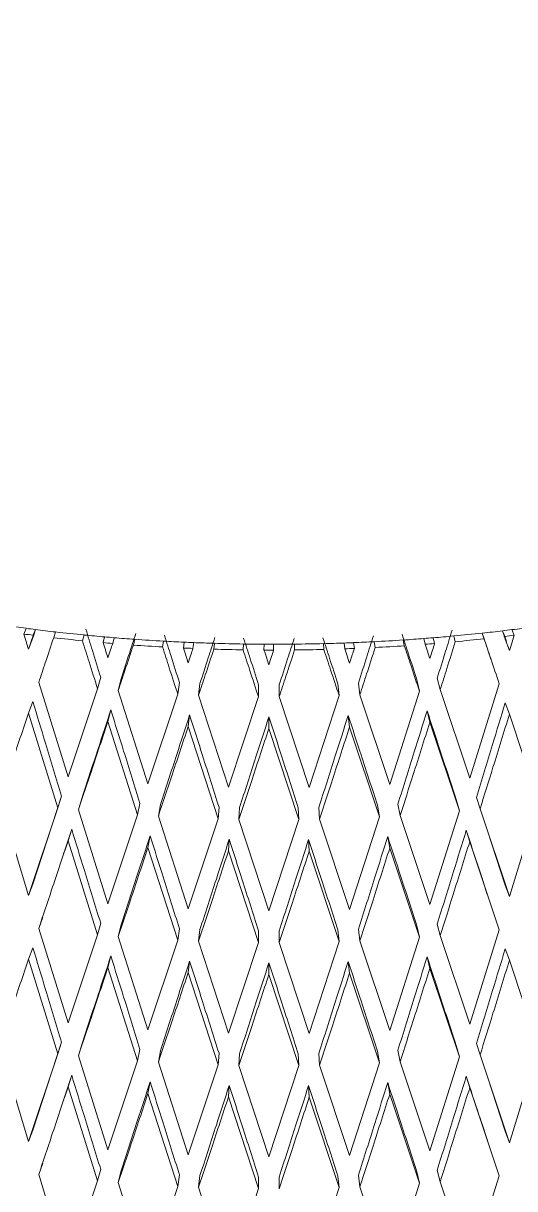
# Model space of a CAD drawing. Header units: centimetres. Extents: x -13594 to 4017, y -3206 to 1780.
# Drawn here: x 752.25 to 760.57, y -1992.37 to -1972.64 of the extents above; entities that cross this region are included whole.
import ezdxf

# ---------------------------------------------------------------- set-up
doc = ezdxf.new("R2010")
doc.units = ezdxf.units.CM

msp = doc.modelspace()

# ---------------------------------------------------------------- linework, layer by layer
at = {"color": 7, "linetype": 'Continuous', "lineweight": 0}
for p, q in [((752.294, -1982.886), (752.256, -1982.982)), ((752.415, -1983.003), (752.452, -1982.906)), ((760.362, -1982.927), (760.397, -1983.024)), ((760.556, -1983.005), (760.52, -1982.908)), ((752.409, -1983.049), (752.336, -1983.241)), ((752.795, -1982.947), (752.762, -1983.044)), ((753.25, -1983.096), (753.279, -1982.998)), ((753.625, -1983.031), (753.599, -1983.128)), ((753.761, -1983.142), (753.785, -1983.044)), ((754.133, -1983.071), (754.111, -1983.169)), ((754.605, -1983.201), (754.621, -1983.102)), ((754.971, -1983.12), (754.957, -1983.219)), ((755.12, -1983.226), (755.132, -1983.127)), ((757.852, -1983.226), (757.84, -1983.128)), ((758.189, -1983.112), (758.204, -1983.21)), ((758.698, -1983.181), (758.679, -1983.083)), ((759.027, -1983.058), (759.049, -1983.156)), ((759.211, -1983.143), (759.187, -1983.046)), ((759.534, -1983.015), (759.561, -1983.113)), ((760.068, -1983.118), (760.018, -1982.966)), ((760.049, -1983.063), (760.018, -1982.967)), ((760.164, -1983.407), (760.067, -1983.116)), ((760.406, -1983.07), (760.477, -1983.263)), ((755.482, -1983.14), (755.473, -1983.238)), ((755.969, -1983.25), (755.973, -1983.151)), ((756.324, -1983.155), (756.322, -1983.254)), ((756.486, -1983.254), (756.486, -1983.155)), ((756.836, -1983.154), (756.84, -1983.252)), ((757.335, -1983.243), (757.328, -1983.145)), ((757.678, -1983.134), (757.689, -1983.233)), ((753.505, -1983.908), (753.558, -1983.713)), ((752.509, -1983.802), (753.006, -1985.402)), ((753.006, -1985.402), (753.505, -1983.908)), ((753.855, -1983.937), (753.902, -1983.742)), ((754.862, -1984.002), (754.891, -1983.805)), ((755.215, -1984.017), (755.238, -1983.821)), ((756.227, -1984.041), (756.232, -1983.844)), ((756.581, -1984.042), (756.579, -1983.844)), ((757.594, -1984.024), (757.574, -1983.827)), ((757.947, -1984.01), (757.921, -1983.814)), ((758.955, -1983.951), (758.911, -1983.755)), ((759.305, -1983.923), (759.255, -1983.728)), ((759.805, -1985.421), (760.303, -1983.823)), ((753.855, -1983.937), (754.358, -1985.517)), ((754.358, -1985.517), (754.862, -1984.002)), ((755.215, -1984.017), (755.721, -1985.577)), ((755.721, -1985.577), (756.227, -1984.041)), ((756.581, -1984.042), (757.088, -1985.581)), ((757.088, -1985.581), (757.594, -1984.024)), ((757.947, -1984.01), (758.451, -1985.528)), ((758.451, -1985.528), (758.955, -1983.951)), ((759.305, -1983.923), (759.805, -1985.421)), ((752.409, -1984.127), (752.336, -1984.32)), ((753.73, -1984.267), (753.68, -1984.462)), ((759.083, -1984.281), (759.13, -1984.477)), ((760.406, -1984.148), (760.477, -1984.341)), ((752.832, -1985.923), (752.336, -1984.32)), ((754.182, -1986.045), (753.68, -1984.462)), ((755.064, -1984.353), (755.038, -1984.549)), ((756.406, -1984.384), (756.404, -1984.581)), ((757.748, -1984.36), (757.77, -1984.557)), ((759.631, -1985.977), (759.13, -1984.477)), ((760.971, -1985.821), (760.477, -1984.341)), ((755.544, -1986.111), (755.038, -1984.549)), ((756.911, -1986.122), (756.404, -1984.581)), ((758.275, -1986.077), (757.77, -1984.557)), ((751.842, -1985.797), (752.336, -1987.407)), ((752.897, -1985.729), (752.409, -1987.215)), ((752.832, -1985.923), (752.897, -1985.729)), ((753.18, -1985.96), (753.238, -1985.765)), ((754.182, -1986.045), (754.223, -1985.849)), ((754.534, -1986.067), (754.568, -1985.871)), ((758.275, -1986.077), (758.244, -1985.881)), ((758.627, -1986.057), (758.589, -1985.861)), ((759.631, -1985.977), (759.575, -1985.782)), ((759.979, -1985.942), (759.918, -1985.748)), ((760.477, -1987.429), (760.971, -1985.821)), ((752.336, -1987.407), (752.832, -1985.923)), ((753.18, -1985.96), (753.68, -1987.55)), ((753.68, -1987.55), (754.182, -1986.045)), ((754.534, -1986.067), (755.038, -1987.637)), ((755.544, -1986.111), (755.561, -1985.914)), ((755.898, -1986.12), (755.908, -1985.922)), ((756.911, -1986.122), (756.903, -1985.925)), ((757.264, -1986.116), (757.251, -1985.919)), ((757.77, -1987.644), (758.275, -1986.077)), ((758.627, -1986.057), (759.13, -1987.564)), ((759.13, -1987.564), (759.631, -1985.977)), ((759.979, -1985.942), (760.477, -1987.429)), ((752.901, -1986.795), (753.067, -1986.287)), ((753.067, -1986.287), (753.006, -1986.481)), ((755.038, -1987.637), (755.544, -1986.111)), ((755.898, -1986.12), (756.404, -1987.669)), ((756.404, -1987.669), (756.911, -1986.122)), ((757.264, -1986.116), (757.77, -1987.644)), ((760.183, -1986.55), (760.093, -1986.281)), ((753.505, -1988.074), (753.006, -1986.481)), ((754.396, -1986.4), (754.358, -1986.596)), ((755.734, -1986.458), (755.721, -1986.655)), ((757.077, -1986.462), (757.088, -1986.659)), ((758.417, -1986.41), (758.451, -1986.607)), ((759.747, -1986.305), (759.805, -1986.499)), ((760.104, -1986.314), (760.406, -1987.236)), ((754.862, -1988.168), (754.358, -1986.596)), ((756.227, -1988.207), (755.721, -1986.655)), ((757.594, -1988.19), (757.088, -1986.659)), ((758.955, -1988.117), (758.451, -1986.607)), ((760.303, -1987.989), (759.805, -1986.499)), ((752.409, -1987.215), (752.336, -1987.407)), ((760.103, -1987.39), (760.008, -1987.1)), ((760.406, -1987.236), (760.477, -1987.429)), ((752.509, -1987.968), (752.579, -1987.775)), ((752.509, -1987.968), (753.006, -1989.568)), ((753.505, -1988.074), (753.558, -1987.879)), ((753.855, -1988.103), (753.902, -1987.908)), ((754.862, -1988.168), (754.891, -1987.971)), ((755.215, -1988.183), (755.237, -1987.987)), ((756.227, -1988.207), (756.232, -1988.01)), ((756.581, -1988.208), (756.579, -1988.011)), ((757.594, -1988.19), (757.574, -1987.993)), ((757.947, -1988.176), (757.921, -1987.98)), ((758.955, -1988.117), (758.911, -1987.921)), ((759.305, -1988.089), (759.255, -1987.894)), ((759.805, -1989.587), (760.303, -1987.989)), ((753.006, -1989.568), (753.505, -1988.074)), ((753.855, -1988.103), (754.358, -1989.683)), ((754.358, -1989.683), (754.862, -1988.168)), ((755.215, -1988.183), (755.721, -1989.743)), ((755.721, -1989.743), (756.227, -1988.207)), ((756.581, -1988.208), (757.088, -1989.747)), ((757.088, -1989.747), (757.594, -1988.19)), ((757.947, -1988.176), (758.451, -1989.694)), ((758.451, -1989.694), (758.955, -1988.117)), ((759.305, -1988.089), (759.805, -1989.587)), ((752.409, -1988.293), (752.336, -1988.485)), ((753.73, -1988.433), (753.68, -1988.628)), ((759.083, -1988.447), (759.13, -1988.643)), ((760.406, -1988.314), (760.477, -1988.507)), ((752.832, -1990.089), (752.336, -1988.485)), ((754.182, -1990.211), (753.68, -1988.628)), ((755.064, -1988.519), (755.038, -1988.715)), ((756.406, -1988.55), (756.404, -1988.747)), ((757.748, -1988.526), (757.77, -1988.723)), ((759.631, -1990.143), (759.13, -1988.643)), ((760.971, -1989.987), (760.477, -1988.507)), ((755.544, -1990.277), (755.038, -1988.715)), ((756.911, -1990.288), (756.404, -1988.747)), ((758.275, -1990.243), (757.77, -1988.723)), ((751.842, -1989.963), (752.336, -1991.573)), ((752.897, -1989.895), (752.409, -1991.381)), ((752.832, -1990.089), (752.897, -1989.895)), ((753.18, -1990.126), (753.238, -1989.931)), ((754.182, -1990.211), (754.223, -1990.015)), ((758.627, -1990.223), (758.589, -1990.027)), ((759.631, -1990.143), (759.575, -1989.948)), ((759.979, -1990.108), (759.918, -1989.914)), ((760.477, -1991.595), (760.971, -1989.987)), ((752.336, -1991.573), (752.832, -1990.089)), ((753.18, -1990.126), (753.68, -1991.716)), ((753.68, -1991.716), (754.182, -1990.211)), ((754.534, -1990.233), (754.568, -1990.037)), ((754.534, -1990.233), (755.038, -1991.803)), ((755.544, -1990.277), (755.561, -1990.08)), ((755.898, -1990.286), (755.908, -1990.088)), ((756.911, -1990.288), (756.903, -1990.091)), ((757.264, -1990.282), (757.251, -1990.085)), ((758.275, -1990.243), (758.244, -1990.047)), ((758.627, -1990.223), (759.13, -1991.73)), ((759.13, -1991.73), (759.631, -1990.143)), ((759.979, -1990.108), (760.477, -1991.595)), ((755.038, -1991.803), (755.544, -1990.277)), ((755.898, -1990.286), (756.404, -1991.835)), ((756.404, -1991.835), (756.911, -1990.288)), ((757.264, -1990.282), (757.77, -1991.81)), ((757.77, -1991.81), (758.275, -1990.243)), ((752.901, -1990.961), (753.067, -1990.453)), ((753.067, -1990.453), (753.006, -1990.647)), ((754.396, -1990.566), (754.358, -1990.762)), ((755.734, -1990.624), (755.721, -1990.821)), ((757.077, -1990.628), (757.088, -1990.825)), ((758.417, -1990.576), (758.451, -1990.773)), ((759.747, -1990.471), (759.805, -1990.665)), ((760.183, -1990.718), (760.093, -1990.448)), ((760.104, -1990.481), (760.406, -1991.402)), ((753.505, -1992.24), (753.006, -1990.647)), ((754.862, -1992.334), (754.358, -1990.762)), ((756.227, -1992.373), (755.721, -1990.821)), ((757.594, -1992.356), (757.088, -1990.825)), ((758.955, -1992.283), (758.451, -1990.773)), ((760.303, -1992.155), (759.805, -1990.665)), ((752.409, -1991.381), (752.336, -1991.573)), ((760.104, -1991.558), (760.008, -1991.267)), ((760.406, -1991.402), (760.477, -1991.595)), ((752.509, -1992.134), (752.579, -1991.941)), ((752.509, -1992.134), (753.006, -1993.734)), ((753.505, -1992.24), (753.558, -1992.045)), ((753.855, -1992.269), (753.902, -1992.074)), ((754.862, -1992.334), (754.891, -1992.137)), ((755.215, -1992.349), (755.237, -1992.153)), ((756.227, -1992.373), (756.232, -1992.176)), ((756.581, -1992.374), (756.579, -1992.176)), ((757.594, -1992.356), (757.574, -1992.159)), ((757.947, -1992.342), (757.921, -1992.146)), ((758.955, -1992.283), (758.911, -1992.087)), ((759.305, -1992.255), (759.255, -1992.06)), ((759.805, -1993.753), (760.303, -1992.155)), ((753.006, -1993.734), (753.505, -1992.24)), ((753.855, -1992.269), (754.358, -1993.849)), ((754.358, -1993.849), (754.862, -1992.334)), ((755.215, -1992.349), (755.721, -1993.909)), ((755.721, -1993.909), (756.227, -1992.373)), ((757.088, -1993.913), (757.594, -1992.356)), ((757.947, -1992.342), (758.451, -1993.86)), ((758.451, -1993.86), (758.955, -1992.283)), ((759.305, -1992.255), (759.805, -1993.753))]:
    msp.add_line(p, q, dxfattribs=at)
for centre, radius, start, end in [((756.342, -1951.709), 31.438, 261.9735, 262.6014), ((756.367, -1951.522), 31.628, 262.601, 262.8895), ((756.388, -1951.345), 31.806, 262.8898, 263.5129), ((756.586, -1951.228), 31.924, 276.172, 276.7935), ((756.606, -1951.397), 31.753, 276.7938, 277.0816), ((756.629, -1951.578), 31.571, 277.0812, 277.7074), ((756.365, -1951.338), 31.91, 262.601, 262.8895), ((756.418, -1950.888), 32.363, 263.5132, 264.3821), ((756.419, -1951.076), 32.076, 263.5132, 264.3821), ((756.443, -1950.835), 32.319, 264.3817, 264.9982), ((756.454, -1950.511), 32.742, 264.9979, 265.2815), ((756.454, -1950.702), 32.452, 264.9979, 265.2815), ((756.464, -1950.582), 32.573, 265.2817, 265.895), ((756.477, -1950.407), 32.748, 265.8952, 266.7521), ((756.485, -1950.263), 32.892, 266.7519, 267.3611), ((756.488, -1950.19), 32.965, 267.361, 267.6417), ((756.491, -1950.13), 33.025, 267.6418, 268.2494), ((756.498, -1950.147), 33.009, 272.0498, 272.3302), ((756.5, -1950.211), 32.944, 272.3301, 272.9387), ((756.507, -1950.343), 32.812, 272.9385, 273.7943), ((756.518, -1950.504), 32.651, 273.7945, 274.4067), ((756.526, -1950.617), 32.537, 274.4069, 274.69), ((756.537, -1950.742), 32.412, 274.6898, 275.3051), ((756.558, -1950.971), 32.182, 275.3047, 276.1717), ((756.559, -1950.782), 32.469, 275.3047, 276.1717), ((756.607, -1951.212), 32.036, 276.7938, 277.0816), ((756.477, -1950.214), 33.04, 265.8952, 266.7521), ((756.488, -1949.995), 33.259, 267.361, 267.6417), ((756.493, -1949.859), 33.395, 268.2494, 269.1003), ((756.493, -1950.056), 33.099, 268.2494, 269.1003), ((756.494, -1950.013), 33.142, 269.1002, 269.7064), ((756.494, -1949.805), 33.449, 269.7064, 269.986), ((756.494, -1950.003), 33.153, 269.7064, 269.986), ((756.494, -1950.005), 33.15, 269.986, 270.5921), ((756.494, -1950.034), 33.121, 270.592, 271.4425), ((756.494, -1949.837), 33.417, 270.592, 271.4425), ((756.496, -1950.095), 33.061, 271.4425, 272.0497), ((756.498, -1949.951), 33.303, 272.0498, 272.3302), ((756.507, -1950.149), 33.105, 272.9385, 273.7943), ((756.527, -1950.425), 32.828, 274.4069, 274.69)]:
    msp.add_arc(centre, radius, start, end, dxfattribs=at)
for points, knots in [([(439.352, -2215.508), (442.193, -2214.683), (448.094, -2212.969), (457.133, -2209.887), (466.439, -2206.38), (475.79, -2202.486), (485.172, -2198.221), (494.577, -2193.586), (503.994, -2188.587), (513.413, -2183.23), (522.824, -2177.521), (532.217, -2171.466), (541.582, -2165.073), (550.909, -2158.347), (560.189, -2151.297), (569.412, -2143.93), (578.569, -2136.255), (587.648, -2128.278), (596.643, -2120.01), (605.542, -2111.459), (614.336, -2102.633), (623.017, -2093.544), (631.575, -2084.199), (640.002, -2074.61), (648.288, -2064.786), (656.425, -2054.738), (664.405, -2044.476), (672.218, -2034.012), (679.857, -2023.356), (687.314, -2012.52), (694.581, -2001.516), (701.65, -1990.354), (708.514, -1979.047), (715.165, -1967.607), (721.598, -1956.045), (727.803, -1944.375), (733.776, -1932.608), (739.51, -1920.756), (744.999, -1908.833), (750.236, -1896.851), (755.217, -1884.822), (759.935, -1872.76), (764.387, -1860.676), (768.566, -1848.584), (772.47, -1836.496), (776.092, -1824.425), (779.43, -1812.384), (782.48, -1800.385), (785.238, -1788.441), (787.702, -1776.565), (789.867, -1764.769), (791.733, -1753.065), (793.297, -1741.466), (794.556, -1729.984), (795.51, -1718.631), (796.156, -1707.42), (796.495, -1696.361), (796.524, -1685.467), (796.245, -1674.749), (795.655, -1664.219), (794.758, -1653.887), (793.55, -1643.768), (792.042, -1633.864), (790.2, -1624.215), (788.706, -1617.284), (787.734, -1613.651), (787.579, -1613.07)], [0, 0, 0, 0, 0.014701, 0.030542, 0.046388, 0.062238, 0.078091, 0.093946, 0.109801, 0.125657, 0.141512, 0.157366, 0.173219, 0.189071, 0.204921, 0.22077, 0.236616, 0.252461, 0.268304, 0.284146, 0.299986, 0.315824, 0.331661, 0.347496, 0.36333, 0.379163, 0.394996, 0.410827, 0.426657, 0.442487, 0.458316, 0.474145, 0.489974, 0.505802, 0.521631, 0.537459, 0.553288, 0.569118, 0.584948, 0.600778, 0.616609, 0.632441, 0.648275, 0.664109, 0.679945, 0.695782, 0.71162, 0.72746, 0.743302, 0.759146, 0.774992, 0.79084, 0.806689, 0.822541, 0.838395, 0.85425, 0.870107, 0.885966, 0.901826, 0.917687, 0.933548, 0.949409, 0.965268, 0.981126, 0.99698, 1, 1, 1, 1]), ([(752.456, -1982.907), (752.452, -1982.919), (752.436, -1982.966), (752.421, -1983.014), (752.409, -1983.049)], [0, 0, 0, 0, 0.259525, 1, 1, 1, 1]), ([(753.558, -1983.713), (753.511, -1983.561), (753.428, -1983.291), (753.344, -1983.02), (753.307, -1982.901)], [0, 0, 0, 0, 0.56, 1, 1, 1, 1]), ([(759.255, -1983.728), (759.302, -1983.577), (759.386, -1983.307), (759.47, -1983.037), (759.506, -1982.918)], [0, 0, 0, 0, 0.56, 1, 1, 1, 1]), ([(760.359, -1982.928), (760.363, -1982.94), (760.379, -1982.988), (760.395, -1983.035), (760.406, -1983.07)], [0, 0, 0, 0, 0.260473, 1, 1, 1, 1]), ([(752.256, -1982.982), (752.271, -1983.031), (752.297, -1983.117), (752.324, -1983.203), (752.336, -1983.241)], [0, 0, 0, 0, 0.56, 1, 1, 1, 1]), ([(752.336, -1983.241), (752.351, -1983.197), (752.377, -1983.117), (752.404, -1983.038), (752.415, -1983.003)], [0, 0, 0, 0, 0.56, 1, 1, 1, 1]), ([(752.762, -1983.044), (752.715, -1983.186), (752.63, -1983.438), (752.546, -1983.691), (752.509, -1983.802)], [0, 0, 0, 0, 0.56, 1, 1, 1, 1]), ([(753.505, -1983.908), (753.457, -1983.756), (753.372, -1983.486), (753.287, -1983.215), (753.25, -1983.096)], [0, 0, 0, 0, 0.56, 1, 1, 1, 1]), ([(753.599, -1983.128), (753.614, -1983.176), (753.641, -1983.261), (753.668, -1983.346), (753.68, -1983.384)], [0, 0, 0, 0, 0.56, 1, 1, 1, 1]), ([(753.902, -1983.742), (753.949, -1983.599), (754.033, -1983.342), (754.117, -1983.086), (754.154, -1982.973)], [0, 0, 0, 0, 0.56, 1, 1, 1, 1]), ([(754.891, -1983.805), (754.844, -1983.656), (754.759, -1983.389), (754.675, -1983.122), (754.638, -1983.004)], [0, 0, 0, 0, 0.56, 1, 1, 1, 1]), ([(755.238, -1983.821), (755.285, -1983.675), (755.369, -1983.416), (755.454, -1983.156), (755.491, -1983.041)], [0, 0, 0, 0, 0.56, 1, 1, 1, 1]), ([(756.232, -1983.844), (756.185, -1983.696), (756.1, -1983.433), (756.015, -1983.169), (755.978, -1983.053)], [0, 0, 0, 0, 0.56, 1, 1, 1, 1]), ([(756.579, -1983.844), (756.627, -1983.697), (756.712, -1983.434), (756.796, -1983.171), (756.833, -1983.055)], [0, 0, 0, 0, 0.56, 1, 1, 1, 1]), ([(757.574, -1983.827), (757.527, -1983.681), (757.442, -1983.421), (757.358, -1983.161), (757.321, -1983.046)], [0, 0, 0, 0, 0.56, 1, 1, 1, 1]), ([(757.921, -1983.814), (757.968, -1983.664), (758.053, -1983.398), (758.137, -1983.131), (758.174, -1983.014)], [0, 0, 0, 0, 0.56, 1, 1, 1, 1]), ([(758.911, -1983.755), (758.864, -1983.612), (758.78, -1983.355), (758.696, -1983.098), (758.659, -1982.985)], [0, 0, 0, 0, 0.56, 1, 1, 1, 1]), ([(759.561, -1983.113), (759.513, -1983.264), (759.428, -1983.534), (759.343, -1983.804), (759.305, -1983.923)], [0, 0, 0, 0, 0.56, 1, 1, 1, 1]), ([(760.303, -1983.823), (760.256, -1983.681), (760.171, -1983.428), (760.087, -1983.175), (760.049, -1983.063)], [0, 0, 0, 0, 0.56, 1, 1, 1, 1]), ([(760.397, -1983.024), (760.412, -1983.069), (760.438, -1983.148), (760.465, -1983.228), (760.477, -1983.263)], [0, 0, 0, 0, 0.56, 1, 1, 1, 1]), ([(760.477, -1983.263), (760.491, -1983.215), (760.518, -1983.129), (760.545, -1983.043), (760.556, -1983.005)], [0, 0, 0, 0, 0.56, 1, 1, 1, 1]), ([(753.68, -1983.384), (753.695, -1983.339), (753.722, -1983.258), (753.749, -1983.177), (753.761, -1983.142)], [0, 0, 0, 0, 0.56, 1, 1, 1, 1]), ([(754.111, -1983.169), (754.064, -1983.312), (753.978, -1983.569), (753.893, -1983.825), (753.855, -1983.937)], [0, 0, 0, 0, 0.56, 1, 1, 1, 1]), ([(754.862, -1984.002), (754.814, -1983.853), (754.728, -1983.586), (754.642, -1983.318), (754.605, -1983.201)], [0, 0, 0, 0, 0.56, 1, 1, 1, 1]), ([(754.957, -1983.219), (754.972, -1983.266), (754.999, -1983.35), (755.026, -1983.434), (755.038, -1983.471)], [0, 0, 0, 0, 0.56, 1, 1, 1, 1]), ([(755.038, -1983.471), (755.054, -1983.425), (755.081, -1983.344), (755.108, -1983.262), (755.12, -1983.226)], [0, 0, 0, 0, 0.56, 1, 1, 1, 1]), ([(755.473, -1983.238), (755.425, -1983.384), (755.339, -1983.644), (755.253, -1983.903), (755.215, -1984.017)], [0, 0, 0, 0, 0.56, 1, 1, 1, 1]), ([(756.227, -1984.041), (756.179, -1983.893), (756.093, -1983.63), (756.007, -1983.366), (755.969, -1983.25)], [0, 0, 0, 0, 0.56, 1, 1, 1, 1]), ([(756.322, -1983.254), (756.338, -1983.3), (756.365, -1983.383), (756.392, -1983.466), (756.404, -1983.503)], [0, 0, 0, 0, 0.56, 1, 1, 1, 1]), ([(756.404, -1983.503), (756.419, -1983.456), (756.447, -1983.373), (756.474, -1983.291), (756.486, -1983.254)], [0, 0, 0, 0, 0.56, 1, 1, 1, 1]), ([(756.84, -1983.252), (756.791, -1983.4), (756.705, -1983.663), (756.619, -1983.926), (756.581, -1984.042)], [0, 0, 0, 0, 0.56, 1, 1, 1, 1]), ([(757.594, -1984.024), (757.545, -1983.878), (757.459, -1983.618), (757.373, -1983.358), (757.335, -1983.243)], [0, 0, 0, 0, 0.5599999, 1, 1, 1, 1]), ([(757.689, -1983.233), (757.704, -1983.279), (757.731, -1983.361), (757.758, -1983.442), (757.77, -1983.478)], [0, 0, 0, 0, 0.56, 1, 1, 1, 1]), ([(757.77, -1983.478), (757.785, -1983.431), (757.813, -1983.347), (757.84, -1983.263), (757.852, -1983.226)], [0, 0, 0, 0, 0.56, 1, 1, 1, 1]), ([(758.204, -1983.21), (758.156, -1983.36), (758.07, -1983.627), (757.985, -1983.893), (757.947, -1984.01)], [0, 0, 0, 0, 0.56, 1, 1, 1, 1]), ([(758.955, -1983.951), (758.907, -1983.807), (758.821, -1983.551), (758.736, -1983.294), (758.698, -1983.181)], [0, 0, 0, 0, 0.5599999, 1, 1, 1, 1]), ([(759.049, -1983.156), (759.064, -1983.201), (759.091, -1983.282), (759.118, -1983.363), (759.13, -1983.398)], [0, 0, 0, 0, 0.56, 1, 1, 1, 1]), ([(759.13, -1983.398), (759.145, -1983.351), (759.172, -1983.266), (759.199, -1983.181), (759.211, -1983.143)], [0, 0, 0, 0, 0.56, 1, 1, 1, 1]), ([(752.897, -1985.729), (752.805, -1985.43), (752.643, -1984.897), (752.481, -1984.362), (752.409, -1984.127)], [0, 0, 0, 0, 0.5599999, 1, 1, 1, 1]), ([(753.238, -1985.765), (753.33, -1985.486), (753.494, -1984.987), (753.658, -1984.487), (753.73, -1984.267)], [0, 0, 0, 0, 0.56, 1, 1, 1, 1]), ([(754.223, -1985.849), (754.131, -1985.554), (753.966, -1985.028), (753.802, -1984.499), (753.73, -1984.267)], [0, 0, 0, 0, 0.56, 1, 1, 1, 1]), ([(758.59, -1985.861), (758.682, -1985.566), (758.847, -1985.041), (759.011, -1984.513), (759.083, -1984.281)], [0, 0, 0, 0, 0.56, 1, 1, 1, 1]), ([(759.575, -1985.782), (759.484, -1985.502), (759.32, -1985.003), (759.156, -1984.502), (759.083, -1984.281)], [0, 0, 0, 0, 0.5599999, 1, 1, 1, 1]), ([(759.918, -1985.748), (760.009, -1985.45), (760.172, -1984.917), (760.335, -1984.383), (760.406, -1984.148)], [0, 0, 0, 0, 0.5599999, 1, 1, 1, 1]), ([(752.336, -1984.32), (752.243, -1984.596), (752.079, -1985.089), (751.915, -1985.58), (751.842, -1985.797)], [0, 0, 0, 0, 0.56, 1, 1, 1, 1]), ([(753.68, -1984.462), (753.587, -1984.742), (753.42, -1985.242), (753.253, -1985.74), (753.18, -1985.96)], [0, 0, 0, 0, 0.5599999, 1, 1, 1, 1]), ([(754.568, -1985.871), (754.661, -1985.588), (754.826, -1985.083), (754.991, -1984.576), (755.064, -1984.353)], [0, 0, 0, 0, 0.56, 1, 1, 1, 1]), ([(755.561, -1985.914), (755.468, -1985.623), (755.302, -1985.104), (755.137, -1984.582), (755.064, -1984.353)], [0, 0, 0, 0, 0.56, 1, 1, 1, 1]), ([(755.908, -1985.922), (756.001, -1985.636), (756.167, -1985.124), (756.333, -1984.61), (756.406, -1984.384)], [0, 0, 0, 0, 0.5599999, 1, 1, 1, 1]), ([(756.903, -1985.925), (756.81, -1985.638), (756.645, -1985.125), (756.479, -1984.61), (756.406, -1984.384)], [0, 0, 0, 0, 0.56, 1, 1, 1, 1]), ([(757.251, -1985.919), (757.344, -1985.628), (757.509, -1985.11), (757.675, -1984.589), (757.748, -1984.36)], [0, 0, 0, 0, 0.56, 1, 1, 1, 1]), ([(758.244, -1985.881), (758.151, -1985.597), (757.986, -1985.091), (757.82, -1984.583), (757.748, -1984.36)], [0, 0, 0, 0, 0.56, 1, 1, 1, 1]), ([(759.13, -1984.477), (759.036, -1984.772), (758.869, -1985.3), (758.701, -1985.825), (758.627, -1986.057)], [0, 0, 0, 0, 0.56, 1, 1, 1, 1]), ([(760.477, -1984.341), (760.384, -1984.641), (760.219, -1985.175), (760.053, -1985.707), (759.98, -1985.942)], [0, 0, 0, 0, 0.56, 1, 1, 1, 1]), ([(755.038, -1984.549), (754.944, -1984.833), (754.776, -1985.34), (754.608, -1985.845), (754.534, -1986.067)], [0, 0, 0, 0, 0.56, 1, 1, 1, 1]), ([(756.404, -1984.581), (756.31, -1984.869), (756.141, -1985.382), (755.972, -1985.894), (755.898, -1986.12)], [0, 0, 0, 0, 0.56, 1, 1, 1, 1]), ([(757.77, -1984.557), (757.676, -1984.848), (757.507, -1985.369), (757.339, -1985.888), (757.264, -1986.116)], [0, 0, 0, 0, 0.56, 1, 1, 1, 1]), ([(753.558, -1987.879), (753.466, -1987.582), (753.302, -1987.052), (753.139, -1986.521), (753.067, -1986.287)], [0, 0, 0, 0, 0.56, 1, 1, 1, 1]), ([(753.006, -1986.481), (752.913, -1986.759), (752.747, -1987.255), (752.581, -1987.75), (752.509, -1987.968)], [0, 0, 0, 0, 0.56, 1, 1, 1, 1]), ([(753.902, -1987.908), (753.994, -1987.627), (754.158, -1987.125), (754.323, -1986.621), (754.396, -1986.4)], [0, 0, 0, 0, 0.56, 1, 1, 1, 1]), ([(754.891, -1987.971), (754.798, -1987.679), (754.633, -1987.155), (754.468, -1986.631), (754.396, -1986.4)], [0, 0, 0, 0, 0.5599999, 1, 1, 1, 1]), ([(755.238, -1987.987), (755.33, -1987.702), (755.496, -1987.193), (755.662, -1986.683), (755.734, -1986.458)], [0, 0, 0, 0, 0.56, 1, 1, 1, 1]), ([(756.232, -1988.01), (756.139, -1987.72), (755.973, -1987.204), (755.807, -1986.686), (755.734, -1986.458)], [0, 0, 0, 0, 0.56, 1, 1, 1, 1]), ([(756.579, -1988.011), (756.672, -1987.722), (756.838, -1987.206), (757.004, -1986.689), (757.077, -1986.462)], [0, 0, 0, 0, 0.56, 1, 1, 1, 1]), ([(757.574, -1987.993), (757.481, -1987.707), (757.316, -1987.198), (757.15, -1986.687), (757.077, -1986.462)], [0, 0, 0, 0, 0.56, 1, 1, 1, 1]), ([(757.921, -1987.98), (758.014, -1987.687), (758.179, -1987.165), (758.344, -1986.641), (758.417, -1986.41)], [0, 0, 0, 0, 0.5599999, 1, 1, 1, 1]), ([(758.911, -1987.921), (758.819, -1987.64), (758.654, -1987.137), (758.489, -1986.632), (758.417, -1986.41)], [0, 0, 0, 0, 0.5599999, 1, 1, 1, 1]), ([(759.255, -1987.894), (759.347, -1987.598), (759.511, -1987.069), (759.675, -1986.538), (759.747, -1986.305)], [0, 0, 0, 0, 0.56, 1, 1, 1, 1]), ([(760.009, -1987.103), (759.993, -1987.056), (759.906, -1986.79), (759.819, -1986.524), (759.747, -1986.305)], [0, 0, 0, 0, 0.1772916, 1, 1, 1, 1]), ([(754.358, -1986.596), (754.264, -1986.878), (754.096, -1987.381), (753.929, -1987.883), (753.855, -1988.103)], [0, 0, 0, 0, 0.56, 1, 1, 1, 1]), ([(755.721, -1986.655), (755.626, -1986.941), (755.458, -1987.451), (755.289, -1987.96), (755.215, -1988.183)], [0, 0, 0, 0, 0.56, 1, 1, 1, 1]), ([(757.088, -1986.659), (756.993, -1986.948), (756.824, -1987.466), (756.655, -1987.981), (756.581, -1988.208)], [0, 0, 0, 0, 0.5599999, 1, 1, 1, 1]), ([(758.451, -1986.607), (758.357, -1986.9), (758.189, -1987.424), (758.021, -1987.947), (757.947, -1988.176)], [0, 0, 0, 0, 0.56, 1, 1, 1, 1]), ([(759.805, -1986.499), (759.712, -1986.796), (759.546, -1987.327), (759.379, -1987.856), (759.305, -1988.089)], [0, 0, 0, 0, 0.5599999, 1, 1, 1, 1]), ([(752.897, -1989.895), (752.805, -1989.596), (752.643, -1989.063), (752.481, -1988.528), (752.409, -1988.293)], [0, 0, 0, 0, 0.56, 1, 1, 1, 1]), ([(753.238, -1989.931), (753.33, -1989.652), (753.494, -1989.153), (753.658, -1988.653), (753.73, -1988.433)], [0, 0, 0, 0, 0.5599999, 1, 1, 1, 1]), ([(754.223, -1990.015), (754.131, -1989.72), (753.966, -1989.194), (753.802, -1988.665), (753.73, -1988.433)], [0, 0, 0, 0, 0.56, 1, 1, 1, 1]), ([(758.59, -1990.027), (758.682, -1989.732), (758.847, -1989.207), (759.011, -1988.679), (759.083, -1988.447)], [0, 0, 0, 0, 0.5599999, 1, 1, 1, 1]), ([(759.575, -1989.948), (759.484, -1989.668), (759.32, -1989.169), (759.156, -1988.668), (759.083, -1988.447)], [0, 0, 0, 0, 0.56, 1, 1, 1, 1]), ([(759.918, -1989.914), (760.009, -1989.616), (760.172, -1989.083), (760.335, -1988.549), (760.406, -1988.314)], [0, 0, 0, 0, 0.56, 1, 1, 1, 1]), ([(752.336, -1988.485), (752.243, -1988.762), (752.079, -1989.255), (751.915, -1989.746), (751.842, -1989.963)], [0, 0, 0, 0, 0.56, 1, 1, 1, 1]), ([(753.68, -1988.628), (753.587, -1988.908), (753.42, -1989.408), (753.253, -1989.906), (753.18, -1990.126)], [0, 0, 0, 0, 0.5599999, 1, 1, 1, 1]), ([(754.568, -1990.037), (754.661, -1989.754), (754.826, -1989.249), (754.991, -1988.742), (755.064, -1988.519)], [0, 0, 0, 0, 0.56, 1, 1, 1, 1]), ([(755.561, -1990.08), (755.468, -1989.789), (755.302, -1989.27), (755.137, -1988.748), (755.064, -1988.519)], [0, 0, 0, 0, 0.56, 1, 1, 1, 1]), ([(755.908, -1990.088), (756.001, -1989.802), (756.167, -1989.29), (756.333, -1988.776), (756.406, -1988.55)], [0, 0, 0, 0, 0.5599999, 1, 1, 1, 1]), ([(756.903, -1990.091), (756.81, -1989.804), (756.645, -1989.291), (756.479, -1988.776), (756.406, -1988.55)], [0, 0, 0, 0, 0.5599999, 1, 1, 1, 1]), ([(757.251, -1990.085), (757.344, -1989.794), (757.509, -1989.276), (757.675, -1988.755), (757.748, -1988.526)], [0, 0, 0, 0, 0.56, 1, 1, 1, 1]), ([(758.244, -1990.047), (758.151, -1989.763), (757.986, -1989.257), (757.82, -1988.749), (757.748, -1988.526)], [0, 0, 0, 0, 0.56, 1, 1, 1, 1]), ([(759.13, -1988.643), (759.036, -1988.938), (758.869, -1989.466), (758.701, -1989.991), (758.627, -1990.223)], [0, 0, 0, 0, 0.56, 1, 1, 1, 1]), ([(760.477, -1988.507), (760.384, -1988.807), (760.219, -1989.341), (760.053, -1989.873), (759.98, -1990.108)], [0, 0, 0, 0, 0.56, 1, 1, 1, 1]), ([(755.038, -1988.715), (754.944, -1988.999), (754.776, -1989.506), (754.608, -1990.011), (754.534, -1990.233)], [0, 0, 0, 0, 0.56, 1, 1, 1, 1]), ([(756.404, -1988.747), (756.31, -1989.035), (756.141, -1989.548), (755.972, -1990.06), (755.898, -1990.286)], [0, 0, 0, 0, 0.56, 1, 1, 1, 1]), ([(757.77, -1988.723), (757.676, -1989.014), (757.507, -1989.535), (757.339, -1990.054), (757.264, -1990.282)], [0, 0, 0, 0, 0.56, 1, 1, 1, 1]), ([(753.558, -1992.045), (753.466, -1991.748), (753.302, -1991.218), (753.139, -1990.687), (753.067, -1990.453)], [0, 0, 0, 0, 0.56, 1, 1, 1, 1]), ([(753.902, -1992.074), (753.994, -1991.793), (754.158, -1991.291), (754.323, -1990.787), (754.396, -1990.566)], [0, 0, 0, 0, 0.56, 1, 1, 1, 1]), ([(754.891, -1992.137), (754.798, -1991.845), (754.633, -1991.321), (754.468, -1990.796), (754.396, -1990.566)], [0, 0, 0, 0, 0.56, 1, 1, 1, 1]), ([(755.238, -1992.153), (755.33, -1991.868), (755.496, -1991.359), (755.662, -1990.849), (755.734, -1990.624)], [0, 0, 0, 0, 0.5599999, 1, 1, 1, 1]), ([(756.232, -1992.176), (756.139, -1991.886), (755.973, -1991.37), (755.807, -1990.852), (755.734, -1990.624)], [0, 0, 0, 0, 0.56, 1, 1, 1, 1]), ([(756.579, -1992.176), (756.672, -1991.888), (756.838, -1991.372), (757.004, -1990.855), (757.077, -1990.628)], [0, 0, 0, 0, 0.56, 1, 1, 1, 1]), ([(757.574, -1992.159), (757.481, -1991.873), (757.316, -1991.364), (757.15, -1990.853), (757.077, -1990.628)], [0, 0, 0, 0, 0.5599999, 1, 1, 1, 1]), ([(757.921, -1992.146), (758.014, -1991.853), (758.179, -1991.331), (758.344, -1990.807), (758.417, -1990.576)], [0, 0, 0, 0, 0.56, 1, 1, 1, 1]), ([(758.911, -1992.087), (758.819, -1991.806), (758.654, -1991.303), (758.489, -1990.798), (758.417, -1990.576)], [0, 0, 0, 0, 0.56, 1, 1, 1, 1]), ([(759.255, -1992.06), (759.347, -1991.764), (759.511, -1991.235), (759.675, -1990.704), (759.747, -1990.471)], [0, 0, 0, 0, 0.56, 1, 1, 1, 1]), ([(760.009, -1991.27), (759.993, -1991.223), (759.906, -1990.957), (759.819, -1990.69), (759.747, -1990.471)], [0, 0, 0, 0, 0.1788342, 1, 1, 1, 1]), ([(753.006, -1990.647), (752.913, -1990.925), (752.747, -1991.421), (752.581, -1991.916), (752.509, -1992.134)], [0, 0, 0, 0, 0.56, 1, 1, 1, 1]), ([(754.358, -1990.762), (754.264, -1991.044), (754.096, -1991.547), (753.929, -1992.049), (753.855, -1992.269)], [0, 0, 0, 0, 0.56, 1, 1, 1, 1]), ([(755.721, -1990.821), (755.626, -1991.107), (755.458, -1991.617), (755.289, -1992.126), (755.215, -1992.349)], [0, 0, 0, 0, 0.56, 1, 1, 1, 1]), ([(757.088, -1990.825), (756.993, -1991.114), (756.824, -1991.632), (756.655, -1992.147), (756.581, -1992.374)], [0, 0, 0, 0, 0.56, 1, 1, 1, 1]), ([(758.451, -1990.773), (758.357, -1991.066), (758.189, -1991.59), (758.021, -1992.113), (757.947, -1992.342)], [0, 0, 0, 0, 0.56, 1, 1, 1, 1]), ([(759.805, -1990.665), (759.712, -1990.962), (759.546, -1991.493), (759.379, -1992.022), (759.305, -1992.255)], [0, 0, 0, 0, 0.56, 1, 1, 1, 1])]:
    msp.add_open_spline(points, degree=3, knots=knots, dxfattribs=at)

doc.saveas('drawing.dxf')
